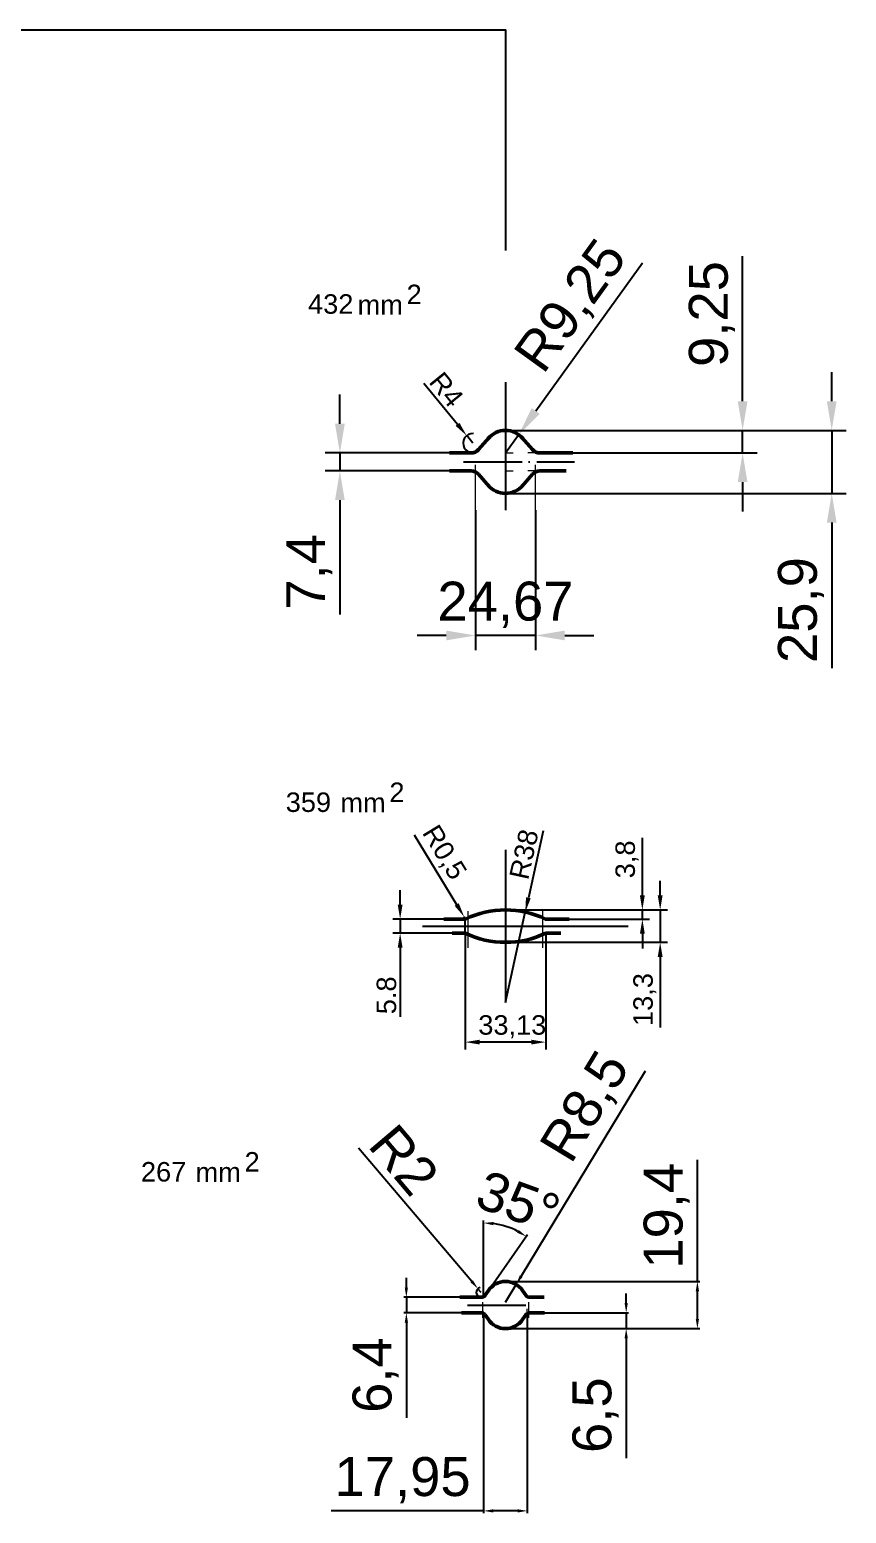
# Model space of a CAD drawing. Header units: millimetres. Extents: x 1526 to 31626, y -4643 to 9189.
# Drawn here: x 23456 to 23791, y 1223 to 1833 of the extents above; entities that cross this region are included whole.
import ezdxf

# ---------------------------------------------------------------- set-up
doc = ezdxf.new("R2010")
doc.units = ezdxf.units.MM
doc.linetypes.add('ACAD_ISO04W100', pattern=[30, 24, -3, 0, -3])
for name, color, linetype, lineweight in [('контурная', 7, 'Continuous', 50), ('осевые', 1, 'ACAD_ISO04W100', 25), ('размерные', 7, 'Continuous', 25), ('тонкая', 7, 'Continuous', 20), ('тонкий', 7, 'Continuous', 20), ('图层4', 250, 'Continuous', 13)]:
    doc.layers.add(name, color=color, linetype=linetype, lineweight=lineweight)
doc.layers.add('осевая', color=4, linetype='Continuous')
doc.styles.add('s1v4', font='arial.ttf', dxfattribs={"height": 4})
doc.styles.get("Standard").update_dxf_attribs({"font": 'arial.ttf'})
doc.dimstyles.new('ISO-25', dxfattribs={"dimtxt": 2.5, "dimasz": 2.5, "dimexe": 1.25, "dimexo": 0.625, "dimtad": 1, "dimtxsty": 'Standard', "dimcen": 2.5, "dimadec": 0, "dimazin": 0, "dimtfac": 1, "dimtmove": 0, "dimatfit": 3, "dimfxl": 1, "dimarcsym": 0})
doc.dimstyles.new('ISO-25$0', dxfattribs={"dimscale": 2, "dimtxt": 4, "dimasz": 3, "dimexe": 0.5, "dimexo": 0, "dimgap": 1, "dimtad": 1, "dimtxsty": 'Standard', "dimcen": 3, "dimclrd": 150, "dimclre": 150, "dimadec": 0, "dimazin": 0, "dimtfac": 1, "dimtmove": 0, "dimatfit": 3, "dimfxl": 1, "dimlwd": -1, "dimarcsym": 0})
doc.dimstyles.new('ISO-25$4', dxfattribs={"dimscale": 3, "dimtxt": 4, "dimasz": 1, "dimexe": 0, "dimexo": 1, "dimtad": 1, "dimtih": 1, "dimtoh": 1, "dimtxsty": 'Standard', "dimcen": 2, "dimclrd": 5, "dimclre": 5, "dimclrt": 3, "dimadec": 0, "dimazin": 0, "dimtfac": 1, "dimtmove": 0, "dimatfit": 3, "dimfxl": 1, "dimarcsym": 0})
doc.dimstyles.new('s2v4', dxfattribs={"dimtxt": 8, "dimasz": 6, "dimexe": 3, "dimexo": 0, "dimgap": 1.5, "dimtad": 1, "dimtxsty": 'Standard', "dimcen": 2.5, "dimadec": 0, "dimazin": 0, "dimtfac": 1, "dimtmove": 0, "dimatfit": 3, "dimfxl": 1, "dimarcsym": 0})
doc.dimstyles.new('s4v4', dxfattribs={"dimtxt": 16, "dimasz": 12, "dimexe": 6, "dimexo": 0, "dimgap": 3, "dimtad": 1, "dimtxsty": 'Standard', "dimcen": 2.5, "dimadec": 0, "dimazin": 0, "dimtfac": 1, "dimtmove": 0, "dimatfit": 3, "dimfxl": 1, "dimarcsym": 0})

# ---------------------------------------------------------------- blocks, each defined once
blk = doc.blocks.new('*D1402')
at = {"layer": 'Defpoints', "color": 0, "transparency": 16777216}
for p in [(23583.29, 1658.67), (23628.35, 1658.67), (23628.35, 1651.27)]:
    blk.add_point(p, dxfattribs=at)
at = {"layer": 'размерные', "color": 0, "lineweight": -2, "transparency": 16777216}
for p, q in [((23583.29, 1670.67), (23583.29, 1682.67)), ((23628.35, 1658.67), (23577.29, 1658.67)), ((23583.29, 1658.67), (23583.29, 1651.27)), ((23628.35, 1651.27), (23577.29, 1651.27)), ((23583.29, 1639.27), (23583.29, 1592.34))]:
    blk.add_line(p, q, dxfattribs=at)
at = {"layer": 'размерные', "color": 0, "transparency": 16777216}
for points in [[(23581.29, 1670.67), (23585.29, 1670.67), (23583.29, 1658.67)], [(23581.29, 1639.27), (23585.29, 1639.27), (23583.29, 1651.27)]]:
    blk.add_solid(points, dxfattribs=at)
at = {"layer": 'размерные', "color": 0, "transparency": 16777216, "insert": (23570.71, 1609.8), "char_height": 16, "attachment_point": 5, "rotation": 90}
blk.add_mtext('7,4', dxfattribs=at)
blk = doc.blocks.new('*D1393')
at = {"layer": 'Defpoints', "color": 0, "transparency": 16777216}
for p in [(23635.39, 1665.78), (23637.92, 1662.67)]:
    blk.add_point(p, dxfattribs=at)
at = {"layer": 'тонкий', "color": 0, "lineweight": -2, "transparency": 16777216}
for p, q in [((23617.83, 1687.41), (23631.61, 1670.43)), ((23637.92, 1662.67), (23635.39, 1665.78))]:
    blk.add_line(p, q, dxfattribs=at)
blk.add_arc((23637.92, 1662.67), 4, 86.10365, 270, dxfattribs=at)
at = {"layer": 'тонкий', "color": 0, "transparency": 16777216}
blk.add_solid([(23632.39, 1671.06), (23630.84, 1669.8), (23635.39, 1665.78)], dxfattribs=at)
at = {"layer": 'тонкий', "color": 0, "transparency": 16777216, "insert": (23627.1, 1684.72), "char_height": 8, "attachment_point": 5, "rotation": 309.07548}
blk.add_mtext('R4', dxfattribs=at)
blk = doc.blocks.new('*D1394')
at = {"layer": 'Defpoints', "color": 0, "transparency": 16777216}
for p in [(23651.33, 1667.92), (23785.4, 1667.92), (23651.33, 1642.02)]:
    blk.add_point(p, dxfattribs=at)
at = {"layer": 'размерные', "color": 0, "lineweight": -2, "transparency": 16777216}
for p, q in [((23785.4, 1679.92), (23785.4, 1691.92)), ((23651.33, 1667.92), (23791.4, 1667.92)), ((23785.4, 1667.92), (23785.4, 1642.02)), ((23651.33, 1642.02), (23791.4, 1642.02)), ((23785.4, 1630.02), (23785.4, 1570.15))]:
    blk.add_line(p, q, dxfattribs=at)
at = {"layer": 'размерные', "color": 0, "transparency": 16777216}
for points in [[(23783.4, 1679.92), (23787.4, 1679.92), (23785.4, 1667.92)], [(23783.4, 1630.02), (23787.4, 1630.02), (23785.4, 1642.02)]]:
    blk.add_solid(points, dxfattribs=at)
at = {"layer": 'размерные', "color": 0, "transparency": 16777216, "insert": (23772.79, 1594.09), "char_height": 16, "attachment_point": 5, "rotation": 90}
blk.add_mtext('25,9', dxfattribs=at)
blk = doc.blocks.new('*D1403')
at = {"layer": 'Defpoints', "color": 0, "transparency": 16777216}
for p in [(23674.67, 1667.92), (23748.78, 1667.92), (23674.91, 1658.67)]:
    blk.add_point(p, dxfattribs=at)
at = {"layer": 'размерные', "color": 0, "lineweight": -2, "transparency": 16777216}
for p, q in [((23748.78, 1679.92), (23748.78, 1739.6)), ((23674.67, 1667.92), (23754.78, 1667.92)), ((23748.78, 1658.67), (23748.78, 1667.92)), ((23674.91, 1658.67), (23754.78, 1658.67)), ((23748.78, 1646.67), (23748.78, 1634.67))]:
    blk.add_line(p, q, dxfattribs=at)
at = {"layer": 'размерные', "color": 0, "transparency": 16777216}
for points in [[(23746.78, 1679.92), (23750.78, 1679.92), (23748.78, 1667.92)], [(23746.78, 1646.67), (23750.78, 1646.67), (23748.78, 1658.67)]]:
    blk.add_solid(points, dxfattribs=at)
at = {"layer": 'размерные', "color": 0, "transparency": 16777216, "insert": (23736.17, 1715.76), "char_height": 16, "attachment_point": 5, "rotation": 90}
blk.add_mtext('9,25', dxfattribs=at)
blk = doc.blocks.new('*D1395')
at = {"layer": 'Defpoints', "color": 0, "transparency": 16777216}
for p in [(23656.74, 1666.17), (23651.33, 1658.67)]:
    blk.add_point(p, dxfattribs=at)
at = {"layer": 'размерные', "color": 0, "lineweight": -2, "transparency": 16777216}
for p, q in [((23707.64, 1736.72), (23663.77, 1675.9)), ((23651.33, 1658.67), (23656.74, 1666.17))]:
    blk.add_line(p, q, dxfattribs=at)
at = {"layer": 'размерные', "color": 0, "transparency": 16777216}
blk.add_solid([(23662.14, 1677.07), (23665.39, 1674.73), (23656.74, 1666.17)], dxfattribs=at)
at = {"layer": 'размерные', "color": 0, "transparency": 16777216, "insert": (23678.98, 1718.56), "char_height": 16, "attachment_point": 5, "rotation": 54.19102}
blk.add_mtext('R9,25', dxfattribs=at)
blk = doc.blocks.new('*D1404')
at = {"layer": 'Defpoints', "color": 0, "transparency": 16777216}
for p in [(23639, 1635.2), (23663.67, 1635.2), (23639, 1583.66)]:
    blk.add_point(p, dxfattribs=at)
at = {"layer": 'размерные', "color": 0, "lineweight": -2, "transparency": 16777216}
for p, q in [((23639, 1635.2), (23639, 1577.66)), ((23663.67, 1635.2), (23663.67, 1577.66)), ((23627, 1583.66), (23615, 1583.66)), ((23663.67, 1583.66), (23639, 1583.66)), ((23675.67, 1583.66), (23687.67, 1583.66))]:
    blk.add_line(p, q, dxfattribs=at)
at = {"layer": 'размерные', "color": 0, "transparency": 16777216}
for points in [[(23627, 1585.66), (23627, 1581.66), (23639, 1583.66)], [(23675.67, 1585.66), (23675.67, 1581.66), (23663.67, 1583.66)]]:
    blk.add_solid(points, dxfattribs=at)
at = {"layer": 'размерные', "color": 0, "transparency": 16777216, "insert": (23651.33, 1596.28), "char_height": 16, "attachment_point": 5}
blk.add_mtext('24,67', dxfattribs=at)
blk = doc.blocks.new('*D1405')
at = {"layer": 'Defpoints', "color": 0, "transparency": 16777216}
for p in [(23634.77, 1461.35), (23667.9, 1461.35), (23634.77, 1416.54)]:
    blk.add_point(p, dxfattribs=at)
at = {"layer": 'тонкий', "color": 0, "lineweight": -2, "transparency": 16777216}
for p, q in [((23634.77, 1461.35), (23634.77, 1413.54)), ((23667.9, 1461.35), (23667.9, 1413.54)), ((23661.9, 1416.54), (23640.77, 1416.54))]:
    blk.add_line(p, q, dxfattribs=at)
at = {"layer": 'тонкий', "color": 0, "transparency": 16777216}
for points in [[(23640.77, 1417.54), (23640.77, 1415.54), (23634.77, 1416.54)], [(23661.9, 1417.54), (23661.9, 1415.54), (23667.9, 1416.54)]]:
    blk.add_solid(points, dxfattribs=at)
at = {"layer": 'тонкий', "color": 0, "transparency": 16777216, "insert": (23654.14, 1422.85), "char_height": 8, "attachment_point": 5}
blk.add_mtext('33,13', dxfattribs=at)
blk = doc.blocks.new('*D1406')
at = {"layer": 'Defpoints', "color": 0, "transparency": 16777216}
for p in [(23608.04, 1467.05), (23625.98, 1467.05), (23629.43, 1461.35)]:
    blk.add_point(p, dxfattribs=at)
at = {"layer": 'тонкий', "color": 0, "lineweight": -2, "transparency": 16777216}
for p, q in [((23608.04, 1473.05), (23608.04, 1479.05)), ((23625.98, 1467.05), (23605.04, 1467.05)), ((23608.04, 1467.05), (23608.04, 1461.35)), ((23629.43, 1461.35), (23605.04, 1461.35)), ((23608.04, 1455.35), (23608.04, 1426.97))]:
    blk.add_line(p, q, dxfattribs=at)
at = {"layer": 'тонкий', "color": 0, "transparency": 16777216}
for points in [[(23607.04, 1473.05), (23609.04, 1473.05), (23608.04, 1467.05)], [(23607.04, 1455.35), (23609.04, 1455.35), (23608.04, 1461.35)]]:
    blk.add_solid(points, dxfattribs=at)
at = {"layer": 'тонкий', "color": 0, "transparency": 16777216, "insert": (23602.45, 1435.76), "char_height": 8, "attachment_point": 5, "rotation": 90}
blk.add_mtext('5.8', dxfattribs=at)
blk = doc.blocks.new('*D1407')
at = {"layer": 'Defpoints', "color": 0, "transparency": 16777216}
for p in [(23634.39, 1467.98), (23634.65, 1467.55)]:
    blk.add_point(p, dxfattribs=at)
at = {"layer": 'тонкий', "color": 0, "lineweight": -2, "transparency": 16777216}
for p, q in [((23613.83, 1501.76), (23631.27, 1473.1)), ((23634.65, 1467.55), (23634.39, 1467.98))]:
    blk.add_line(p, q, dxfattribs=at)
blk.add_arc((23634.65, 1467.55), 0.5, 121.33768, 270, dxfattribs=at)
at = {"layer": 'тонкий', "color": 0, "transparency": 16777216}
blk.add_solid([(23632.13, 1473.62), (23630.42, 1472.58), (23634.39, 1467.98)], dxfattribs=at)
at = {"layer": 'тонкий', "color": 0, "transparency": 16777216, "insert": (23625.79, 1494.24), "char_height": 8, "attachment_point": 5, "rotation": 301.33768}
blk.add_mtext('R0,5', dxfattribs=at)
blk = doc.blocks.new('*D1408')
at = {"layer": 'Defpoints', "color": 0, "transparency": 16777216}
for p in [(23651.33, 1470.85), (23707.58, 1470.85), (23677.57, 1467.05)]:
    blk.add_point(p, dxfattribs=at)
at = {"layer": 'тонкий', "color": 0, "lineweight": -2, "transparency": 16777216}
for p, q in [((23707.58, 1476.85), (23707.58, 1500.43)), ((23651.33, 1470.85), (23710.58, 1470.85)), ((23707.58, 1467.05), (23707.58, 1470.85)), ((23677.57, 1467.05), (23710.58, 1467.05)), ((23707.58, 1461.05), (23707.58, 1455.05))]:
    blk.add_line(p, q, dxfattribs=at)
at = {"layer": 'тонкий', "color": 0, "transparency": 16777216}
for points in [[(23706.58, 1476.85), (23708.58, 1476.85), (23707.58, 1470.85)], [(23706.58, 1461.05), (23708.58, 1461.05), (23707.58, 1467.05)]]:
    blk.add_solid(points, dxfattribs=at)
at = {"layer": 'тонкий', "color": 0, "transparency": 16777216, "insert": (23701.27, 1491.64), "char_height": 8, "attachment_point": 5, "rotation": 90}
blk.add_mtext('3,8', dxfattribs=at)
blk = doc.blocks.new('*D1409')
at = {"layer": 'Defpoints', "color": 0, "transparency": 16777216}
for p in [(23686.72, 1470.85), (23651.33, 1457.55), (23714.9, 1457.55)]:
    blk.add_point(p, dxfattribs=at)
at = {"layer": 'тонкий', "color": 0, "lineweight": -2, "transparency": 16777216}
for p, q in [((23714.9, 1476.85), (23714.9, 1482.85)), ((23686.72, 1470.85), (23717.9, 1470.85)), ((23714.9, 1470.85), (23714.9, 1457.55)), ((23651.33, 1457.55), (23717.9, 1457.55)), ((23714.9, 1451.55), (23714.9, 1422.53))]:
    blk.add_line(p, q, dxfattribs=at)
at = {"layer": 'тонкий', "color": 0, "transparency": 16777216}
for points in [[(23713.9, 1476.85), (23715.9, 1476.85), (23714.9, 1470.85)], [(23713.9, 1451.55), (23715.9, 1451.55), (23714.9, 1457.55)]]:
    blk.add_solid(points, dxfattribs=at)
at = {"layer": 'тонкий', "color": 0, "transparency": 16777216, "insert": (23708.6, 1434.04), "char_height": 8, "attachment_point": 5, "rotation": 90}
blk.add_mtext('13,3', dxfattribs=at)
blk = doc.blocks.new('*D1410')
at = {"layer": 'Defpoints', "color": 0, "transparency": 16777216}
for p in [(23659.46, 1469.97), (23651.33, 1432.85)]:
    blk.add_point(p, dxfattribs=at)
at = {"layer": 'тонкий', "color": 0, "lineweight": -2, "transparency": 16777216}
for p, q in [((23666.76, 1503.32), (23660.74, 1475.83)), ((23651.33, 1432.85), (23659.46, 1469.97))]:
    blk.add_line(p, q, dxfattribs=at)
at = {"layer": 'тонкий', "color": 0, "transparency": 16777216}
blk.add_solid([(23659.77, 1476.05), (23661.72, 1475.62), (23659.46, 1469.97)], dxfattribs=at)
at = {"layer": 'тонкий', "color": 0, "transparency": 16777216, "insert": (23658.93, 1493.7), "char_height": 8, "attachment_point": 5, "rotation": 77.6507}
blk.add_mtext('R38', dxfattribs=at)
blk = doc.blocks.new('*D1411')
at = {"layer": 'Defpoints', "color": 0, "transparency": 16777216}
for p in [(23651.33, 1318.18), (23730.2, 1318.18), (23651.33, 1298.78)]:
    blk.add_point(p, dxfattribs=at)
at = {"layer": '图层4', "color": 0, "lineweight": -2, "transparency": 16777216}
for p, q in [((23730.2, 1318.18), (23730.2, 1368.17)), ((23651.33, 1318.18), (23731.2, 1318.18)), ((23730.2, 1302.78), (23730.2, 1314.18)), ((23651.33, 1298.78), (23731.2, 1298.78))]:
    blk.add_line(p, q, dxfattribs=at)
at = {"layer": '图层4', "color": 0, "transparency": 16777216}
for points in [[(23729.53, 1314.18), (23730.86, 1314.18), (23730.2, 1318.18)], [(23729.53, 1302.78), (23730.86, 1302.78), (23730.2, 1298.78)]]:
    blk.add_solid(points, dxfattribs=at)
at = {"layer": '图层4', "color": 0, "lineweight": 13, "transparency": 16777216, "insert": (23717.58, 1345.17), "char_height": 16, "attachment_point": 5, "rotation": 90}
blk.add_mtext('19,4', dxfattribs=at)
blk = doc.blocks.new('*D1396')
at = {"layer": 'Defpoints', "color": 0, "transparency": 16777216}
for p in [(23642.36, 1305.28), (23660.31, 1305.28), (23642.36, 1223.89)]:
    blk.add_point(p, dxfattribs=at)
at = {"layer": '图层4', "color": 0, "lineweight": -2, "transparency": 16777216}
for p, q in [((23642.36, 1305.28), (23642.36, 1222.89)), ((23660.31, 1305.28), (23660.31, 1222.89)), ((23642.36, 1223.89), (23579.75, 1223.89)), ((23656.31, 1223.89), (23646.36, 1223.89))]:
    blk.add_line(p, q, dxfattribs=at)
at = {"layer": '图层4', "color": 0, "transparency": 16777216}
for points in [[(23646.36, 1224.55), (23646.36, 1223.22), (23642.36, 1223.89)], [(23656.31, 1224.55), (23656.31, 1223.22), (23660.31, 1223.89)]]:
    blk.add_solid(points, dxfattribs=at)
at = {"layer": '图层4', "color": 0, "lineweight": 13, "transparency": 16777216, "insert": (23609.05, 1236.5), "char_height": 16, "attachment_point": 5}
blk.add_mtext('17,95', dxfattribs=at)
blk = doc.blocks.new('*D1412')
at = {"layer": 'Defpoints', "color": 0, "transparency": 16777216}
for p in [(23648.53, 1341.58), (23642.95, 1312.53), (23644.3, 1314.45), (23642.36, 1305.8), (23642.36, 1305.28)]:
    blk.add_point(p, dxfattribs=at)
at = {"layer": '图层4', "color": 0, "lineweight": -2, "transparency": 16777216}
for p, q in [((23642.36, 1311.68), (23642.36, 1343.21)), ((23644.3, 1314.45), (23660.44, 1337.51))]:
    blk.add_line(p, q, dxfattribs=at)
blk.add_arc((23642.36, 1311.68), 30.53, 62.51188, 82.48812, dxfattribs=at)
at = {"layer": '图层4', "color": 0, "transparency": 16777216}
for points in [[(23646.3, 1341.28), (23646.39, 1342.61), (23642.36, 1342.21)], [(23656.8, 1339.33), (23656.1, 1338.19), (23659.87, 1336.69)]]:
    blk.add_solid(points, dxfattribs=at)
at = {"layer": '图层4', "color": 0, "lineweight": 13, "transparency": 16777216, "insert": (23656.6, 1350.88), "char_height": 16, "attachment_point": 5, "rotation": 340.03372}
blk.add_mtext('35°', dxfattribs=at)
blk = doc.blocks.new('*D1413')
at = {"layer": 'Defpoints', "color": 0, "transparency": 16777216}
for p in [(23640.02, 1315.2), (23641.32, 1313.68)]:
    blk.add_point(p, dxfattribs=at)
at = {"layer": '图层4', "color": 0, "lineweight": -2, "transparency": 16777216}
for p, q in [((23591, 1373.08), (23637.44, 1318.26)), ((23641.32, 1313.68), (23640.02, 1315.2))]:
    blk.add_line(p, q, dxfattribs=at)
blk.add_arc((23641.32, 1313.68), 2, 101.61277, 270, dxfattribs=at)
at = {"layer": '图层4', "color": 0, "transparency": 16777216}
blk.add_solid([(23637.95, 1318.69), (23636.93, 1317.82), (23640.02, 1315.2)], dxfattribs=at)
at = {"layer": '图层4', "color": 0, "lineweight": 13, "transparency": 16777216, "insert": (23609.65, 1368.14), "char_height": 16, "attachment_point": 5, "rotation": 310.26066}
blk.add_mtext('R2', dxfattribs=at)
blk = doc.blocks.new('*D1414')
at = {"layer": 'Defpoints', "color": 0, "transparency": 16777216}
for p in [(23655.73, 1316.95), (23651.33, 1309.68)]:
    blk.add_point(p, dxfattribs=at)
at = {"layer": '图层4', "color": 0, "lineweight": -2, "transparency": 16777216}
for p, q in [((23708.8, 1404.64), (23657.8, 1320.37)), ((23651.33, 1309.68), (23655.73, 1316.95))]:
    blk.add_line(p, q, dxfattribs=at)
at = {"layer": '图层4', "color": 0, "transparency": 16777216}
blk.add_solid([(23657.23, 1320.72), (23658.37, 1320.03), (23655.73, 1316.95)], dxfattribs=at)
at = {"layer": '图层4', "color": 0, "lineweight": 13, "transparency": 16777216, "insert": (23684.91, 1389.54), "char_height": 16, "attachment_point": 5, "rotation": 58.82083}
blk.add_mtext('R8,5', dxfattribs=at)
blk = doc.blocks.new('*D1415')
at = {"layer": 'Defpoints', "color": 0, "transparency": 16777216}
for p in [(23662.2, 1305.28), (23672.16, 1298.78), (23700.94, 1298.78)]:
    blk.add_point(p, dxfattribs=at)
at = {"layer": '图层4', "color": 0, "lineweight": -2, "transparency": 16777216}
for p, q in [((23700.94, 1309.28), (23700.94, 1313.28)), ((23662.2, 1305.28), (23701.94, 1305.28)), ((23700.94, 1305.28), (23700.94, 1298.78)), ((23672.16, 1298.78), (23701.94, 1298.78)), ((23700.94, 1294.78), (23700.94, 1245.56))]:
    blk.add_line(p, q, dxfattribs=at)
at = {"layer": '图层4', "color": 0, "transparency": 16777216}
for points in [[(23700.27, 1309.28), (23701.61, 1309.28), (23700.94, 1305.28)], [(23700.27, 1294.78), (23701.61, 1294.78), (23700.94, 1298.78)]]:
    blk.add_solid(points, dxfattribs=at)
at = {"layer": '图层4', "color": 0, "lineweight": 13, "transparency": 16777216, "insert": (23688.33, 1263.23), "char_height": 16, "attachment_point": 5, "rotation": 90}
blk.add_mtext('6,5', dxfattribs=at)
blk = doc.blocks.new('*D1416')
at = {"layer": 'Defpoints', "color": 0, "transparency": 16777216}
for p in [(23639.04, 1311.68), (23610.59, 1305.28), (23639.04, 1305.28)]:
    blk.add_point(p, dxfattribs=at)
at = {"layer": '图层4', "color": 0, "lineweight": -2, "transparency": 16777216}
for p, q in [((23610.59, 1315.68), (23610.59, 1319.68)), ((23639.04, 1311.68), (23609.59, 1311.68)), ((23610.59, 1311.68), (23610.59, 1305.28)), ((23639.04, 1305.28), (23609.59, 1305.28)), ((23610.59, 1301.28), (23610.59, 1262.13))]:
    blk.add_line(p, q, dxfattribs=at)
at = {"layer": '图层4', "color": 0, "transparency": 16777216}
for points in [[(23609.93, 1315.68), (23611.26, 1315.68), (23610.59, 1311.68)], [(23609.93, 1301.28), (23611.26, 1301.28), (23610.59, 1305.28)]]:
    blk.add_solid(points, dxfattribs=at)
at = {"layer": '图层4', "color": 0, "lineweight": 13, "transparency": 16777216, "insert": (23597.98, 1279.7), "char_height": 16, "attachment_point": 5, "rotation": 90}
blk.add_mtext('6,4', dxfattribs=at)

msp = doc.modelspace()

# ---------------------------------------------------------------- linework, layer by layer
at = {"layer": 'контурная'}
for p, q in [((23644.61948, 1665.0342), (23640.18983, 1660.0214)), ((23658.04493, 1665.0342), (23662.47458, 1660.0214)), ((23628.35343, 1658.6701), (23637.19243, 1658.6701)), ((23665.47198, 1658.6701), (23679.00543, 1658.6701)), ((23628.35343, 1651.2701), (23637.22587, 1651.2701)), ((23644.61948, 1644.906), (23640.18983, 1649.9188)), ((23658.04493, 1644.906), (23662.47458, 1649.9188)), ((23665.43854, 1651.2701), (23676.21718, 1651.2701)), ((23625.975, 1467.05261), (23634.65408, 1467.05261)), ((23668.01033, 1467.05261), (23677.56663, 1467.05261)), ((23629.42694, 1461.35261), (23634.76839, 1461.35261)), ((23667.89602, 1461.35261), (23674.03344, 1461.35261)), ((23632.64161, 1311.67647), (23641.31607, 1311.67647)), ((23642.95437, 1312.52931), (23644.29702, 1314.44681)), ((23659.71003, 1312.52931), (23658.36739, 1314.44681)), ((23661.34834, 1311.67647), (23667.21061, 1311.67647)), ((23633.28548, 1305.27647), (23641.31607, 1305.27647)), ((23661.34834, 1305.27647), (23667.43456, 1305.27647)), ((23644.29702, 1302.50612), (23642.95437, 1304.42362)), ((23658.36739, 1302.50612), (23659.71003, 1304.42362))]:
    msp.add_line(p, q, dxfattribs=at)
for centre, radius, start, end in [((23651.3322, 1658.6701), 9.25, 39.45907751, 140.54092249), ((23637.19243, 1662.6701), 4, 270, 318.5340367), ((23665.47198, 1662.6701), 4, 221.4659633, 270), ((23637.19243, 1647.2701), 4, 41.4659633, 90), ((23665.47198, 1647.2701), 4, 90, 138.5340367), ((23651.3322, 1651.2701), 9.25, 219.45907751, 320.54092249), ((23651.3322, 1432.85261), 38, 64.32930431, 115.67069569), ((23634.65408, 1467.55261), 0.5, 270, 295.67069569), ((23668.01033, 1467.55261), 0.5, 244.32930431, 270), ((23668.01033, 1467.55261), 0.5, 244.32930431, 270), ((23651.3322, 1495.55261), 38, 244.15806724, 295.84193276), ((23651.3322, 1309.67647), 8.5, 34.13998031, 145.86001969), ((23641.31607, 1313.67647), 2, 270, 325), ((23661.34834, 1313.67647), 2, 215, 270), ((23641.31607, 1303.27647), 2, 35, 90), ((23661.34834, 1303.27647), 2, 90, 145), ((23651.3322, 1307.27647), 8.5, 214.13998031, 325.86001969)]:
    msp.add_arc(centre, radius, start, end, dxfattribs=at)
at = {"layer": 'осевая'}
for p, q in [((23651.3322, 1687.77155), (23651.3322, 1635.19954)), ((23651.3322, 1495.55261), (23651.3322, 1432.85261)), ((23617.29593, 1464.20261), (23701.81008, 1464.20261))]:
    msp.add_line(p, q, dxfattribs=at)
at = {"layer": 'осевые'}
for p, q in [((23634.12749, 1654.9701), (23679.6766, 1654.9701)), ((23635.67374, 1308.47647), (23664.74119, 1308.47647))]:
    msp.add_line(p, q, dxfattribs=at)
at = {"layer": 'размерные'}
msp.add_line((23634.65408, 1467.05261), (23634.65408, 1461.35261), dxfattribs=at)
msp.add_lwpolyline([(23433.60097, 1832.61696), (23651.3322, 1832.61696), (23651.3322, 1741.89397)], dxfattribs=at)
at = {"layer": 'тонкий'}
for p, q in [((23637.19243, 1658.6701), (23636.60123, 1658.6701)), ((23651.3322, 1658.6701), (23654.46649, 1658.6701)), ((23664.74861, 1658.6701), (23660.56514, 1658.6701)), ((23665.32308, 1658.67177), (23663.2195, 1658.67177)), ((23665.32308, 1658.67177), (23663.2195, 1658.67177)), ((23665.43854, 1658.6701), (23666.06318, 1658.6701)), ((23665.47198, 1658.6701), (23666.06318, 1658.6701)), ((23638.9972, 1635.19954), (23638.9972, 1653.77029)), ((23663.6672, 1635.19954), (23663.6672, 1653.77029)), ((23637.19243, 1651.2701), (23636.60123, 1651.2701)), ((23637.34133, 1651.26844), (23639.44491, 1651.26844)), ((23651.3322, 1651.2701), (23654.46649, 1651.2701)), ((23664.74861, 1651.2701), (23660.56514, 1651.2701)), ((23665.32308, 1651.26844), (23663.2195, 1651.26844)), ((23665.32308, 1651.26844), (23663.2195, 1651.26844)), ((23665.43854, 1651.2701), (23666.06318, 1651.2701)), ((23665.47198, 1651.2701), (23666.06318, 1651.2701)), ((23636.0322, 1455.26476), (23636.0322, 1470.37394)), ((23666.6322, 1455.26476), (23666.6322, 1470.37394)), ((23641.8322, 1309.67647), (23641.8322, 1303.27116)), ((23642.3572, 1305.27647), (23642.3572, 1305.80269)), ((23660.3072, 1305.27647), (23660.3072, 1306.946)), ((23660.8322, 1309.67647), (23660.8322, 1303.27116))]:
    msp.add_line(p, q, dxfattribs=at)

# ---------------------------------------------------------------- texts
at = {"layer": 'тонкая', "style": 's1v4'}
for s, p in [('2', (23610.69828, 1719.82845)), ('432', (23570.18964, 1715.88087)), ('mm', (23590.55834, 1715.53936)), ('359', (23561.02398, 1511.13127)), ('2', (23603.61874, 1515.21916)), ('mm', (23583.4788, 1510.93007)), ('267', (23501.51996, 1359.2523)), ('2', (23544.11472, 1363.34019)), ('mm', (23523.97479, 1359.0511))]:
    msp.add_text(s, height=8, dxfattribs=at).set_placement(p)

# ---------------------------------------------------------------- dimensions: what is measured, and where the dimension line sits
at = {"layer": 'размерные'}
dim = msp.add_radius_dim(center=(23651.3322, 1658.6701), mpoint=(23656.74424, 1666.1716), dimstyle='s4v4', dxfattribs=at)
dim.commit()
dim.dimension.update_dxf_attribs({"geometry": '*D1395', "text_midpoint": (23678.98381, 1718.55879)})
for base, p1, p2, picture, middle in [((23748.78422, 1667.9201), (23674.90652, 1658.6701), (23674.6729, 1667.9201), '*D1403', (23748.78422, 1715.76049)), ((23785.40082, 1667.9201), (23651.3322, 1642.0201), (23651.3322, 1667.9201), '*D1394', (23785.40082, 1594.08695)), ((23583.28876, 1658.6701), (23628.35343, 1651.2701), (23628.35343, 1658.6701), '*D1402', (23583.28876, 1609.80353))]:
    dim = msp.add_linear_dim(base=base, p1=p1, p2=p2, angle=90, dimstyle='s4v4', dxfattribs=at)
    dim.commit()
    dim.dimension.update_dxf_attribs({"geometry": picture, "text_midpoint": middle, "dimtype": 160})
dim = msp.add_linear_dim(base=(23638.9972, 1583.66407), p1=(23663.6672, 1635.19954), p2=(23638.9972, 1635.19954), dimstyle='s4v4', dxfattribs=at)
dim.commit()
dim.dimension.update_dxf_attribs({"geometry": '*D1404', "text_midpoint": (23651.3322, 1583.66407), "dimtype": 160})
at = {"layer": 'тонкий'}
for center, mpoint, picture, middle in [((23637.9158, 1662.6701), (23635.39442, 1665.77537), '*D1393', (23627.099, 1684.71722)), ((23651.3322, 1432.85261), (23659.4593, 1469.97336), '*D1410', (23658.93446, 1493.70078))]:
    dim = msp.add_radius_dim(center=center, mpoint=mpoint, dimstyle='s2v4', dxfattribs=at)
    dim.commit()
    dim.dimension.update_dxf_attribs({"geometry": picture, "text_midpoint": middle})
dim = msp.add_radius_dim(center=(23634.65408, 1467.55261), mpoint=(23634.39404, 1467.97966), dimstyle='s2v4', dxfattribs=at)
dim.commit()
dim.dimension.update_dxf_attribs({"geometry": '*D1407', "text_midpoint": (23620.40172, 1490.95892), "dimtype": 164})
for base, p1, p2, picture, middle in [((23707.57544, 1470.85261), (23677.56663, 1467.05261), (23651.3322, 1470.85261), '*D1408', (23707.57544, 1491.64046)), ((23714.90337, 1457.55261), (23686.71506, 1470.85261), (23651.3322, 1457.55261), '*D1409', (23714.90337, 1434.03896))]:
    dim = msp.add_linear_dim(base=base, p1=p1, p2=p2, angle=90, dimstyle='s2v4', dxfattribs=at)
    dim.commit()
    dim.dimension.update_dxf_attribs({"geometry": picture, "text_midpoint": middle, "dimtype": 160})
dim = msp.add_linear_dim(base=(23608.0382, 1467.05261), p1=(23629.42694, 1461.35261), p2=(23625.975, 1467.05261), angle=90, text='5.8', dimstyle='s2v4', dxfattribs=at)
dim.commit()
dim.dimension.update_dxf_attribs({"geometry": '*D1406', "text_midpoint": (23608.0382, 1435.75752), "dimtype": 160})
dim = msp.add_linear_dim(base=(23634.76839, 1416.53751), p1=(23667.89602, 1461.35261), p2=(23634.76839, 1461.35261), dimstyle='s2v4', dxfattribs=at)
dim.commit()
dim.dimension.update_dxf_attribs({"geometry": '*D1405', "text_midpoint": (23654.14286, 1416.53751), "dimtype": 160})
at = {"layer": '图层4', "color": 0, "lineweight": 13}
for center, mpoint, picture, middle in [((23651.3322, 1309.67647), (23655.73279, 1316.94866), '*D1414', (23695.70702, 1383.00814)), ((23641.31607, 1313.67647), (23640.02354, 1315.20269), '*D1413', (23601.22706, 1361.01366))]:
    dim = msp.add_radius_dim(center=center, mpoint=mpoint, dimstyle='ISO-25$4', override={"dimscale": 1, "dimtxt": 16, "dimasz": 4, "dimexe": 1, "dimexo": 0, "dimgap": 3, "dimtih": 0, "dimtoh": 0, "dimcen": 2.5, "dimclrd": 0, "dimclre": 0, "dimclrt": 0}, dxfattribs=at)
    dim.commit()
    dim.dimension.update_dxf_attribs({"geometry": picture, "text_midpoint": middle, "dimtype": 164})
dim = msp.add_angular_dim_2l(base=(23648.53117, 1341.57701), line1=((23642.95437, 1312.52931), (23644.29702, 1314.44681)), line2=((23642.3572, 1305.27647), (23642.3572, 1305.80269)), dimstyle='ISO-25', override={"dimtxt": 16, "dimasz": 4, "dimexe": 1, "dimexo": 0, "dimgap": 3}, dxfattribs=at)
dim.commit()
dim.dimension.update_dxf_attribs({"geometry": '*D1412', "text_midpoint": (23652.78264, 1340.37264), "dimtype": 162})
for base, p1, p2, picture, middle in [((23730.19766, 1318.17647), (23651.3322, 1298.77647), (23651.3322, 1318.17647), '*D1411', (23730.19766, 1345.17101)), ((23610.59199, 1305.27647), (23639.04449, 1311.67647), (23639.04449, 1305.27647), '*D1416', (23610.59199, 1279.70075)), ((23700.94066, 1298.77647), (23662.19786, 1305.27647), (23672.15709, 1298.77647), '*D1415', (23700.94066, 1263.22956))]:
    dim = msp.add_linear_dim(base=base, p1=p1, p2=p2, angle=90, dimstyle='ISO-25$0', override={"dimscale": 1, "dimtxt": 16, "dimasz": 4, "dimexe": 1, "dimgap": 3, "dimcen": 2.5, "dimclrd": 0, "dimclre": 0, "dimlwd": 65534}, dxfattribs=at)
    dim.commit()
    dim.dimension.update_dxf_attribs({"geometry": picture, "text_midpoint": middle, "dimtype": 160})
dim = msp.add_linear_dim(base=(23642.3572, 1223.88706), p1=(23660.3072, 1305.27647), p2=(23642.3572, 1305.27647), dimstyle='ISO-25$0', override={"dimscale": 1, "dimtxt": 16, "dimasz": 4, "dimexe": 1, "dimgap": 3, "dimcen": 2.5, "dimclrd": 0, "dimclre": 0, "dimlwd": 65534}, dxfattribs=at)
dim.commit()
dim.dimension.update_dxf_attribs({"geometry": '*D1396', "text_midpoint": (23609.05434, 1223.88706), "dimtype": 160})

doc.saveas('drawing.dxf')
